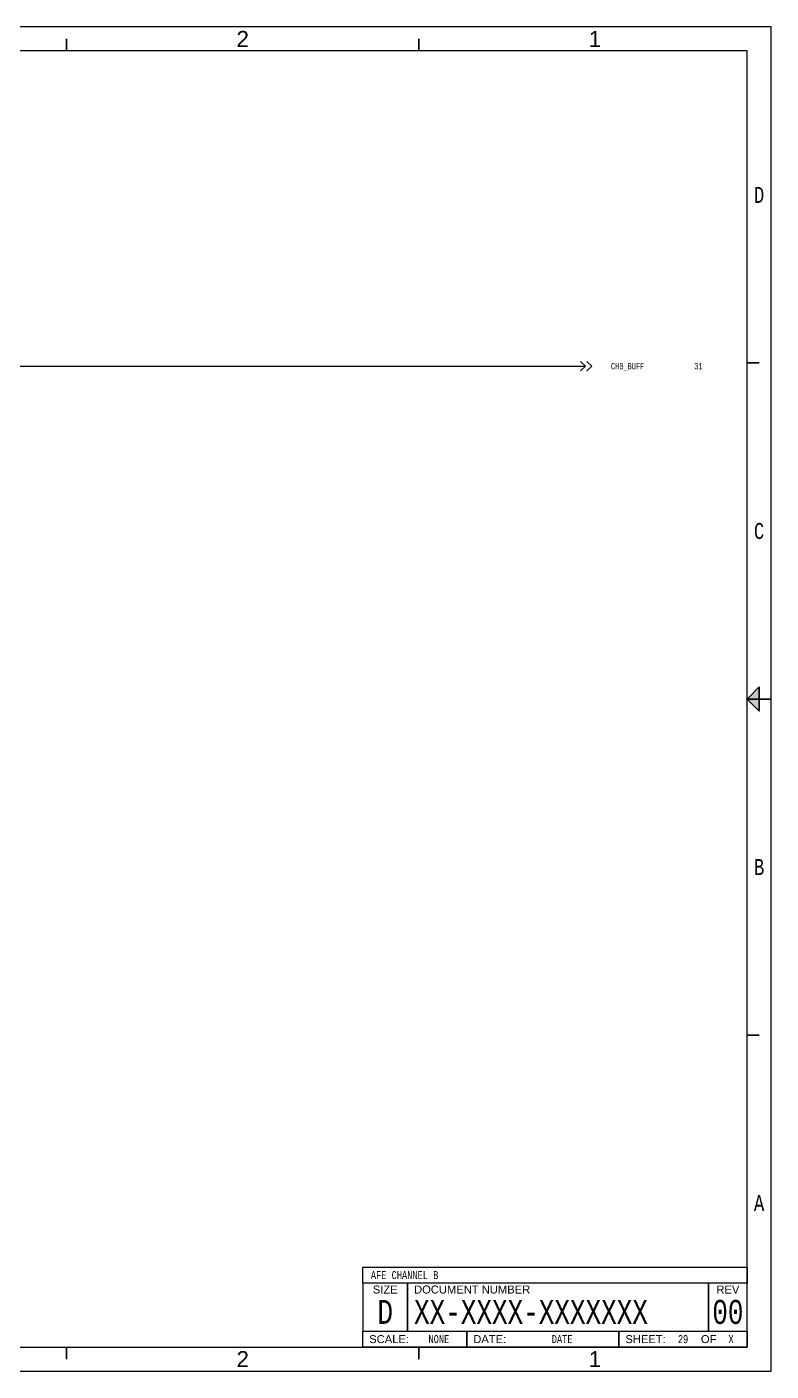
# Paper-space layout '29' of a CAD drawing. Header units: inches. Extents: x 0.2 to 16.8, y 0.2 to 10.8.
# Drawn here: x 10.94 to 16.75, y 0.25 to 10.75 of the extents above; entities that cross this region are included whole.
import ezdxf
from ezdxf.enums import TextEntityAlignment as Align

# ---------------------------------------------------------------- set-up
doc = ezdxf.new("R2010")
doc.units = ezdxf.units.IN
doc.header["$MEASUREMENT"] = 0
for name, color, linetype in [('BORDER', 13, 'Continuous'), ('COMPONENT', 14, 'Continuous'), ('SIGNAL', 84, 'Continuous'), ('TEXT', 252, 'Continuous')]:
    doc.layers.add(name, color=color, linetype=linetype)
doc.styles.add('Monotxt_75', font='monotxt.shx', dxfattribs={"width": 0.75})
doc.styles.get("Standard").update_dxf_attribs({"font": 'arial.ttf'})

# ---------------------------------------------------------------- blocks, each defined once
blk = doc.blocks.new('ANSI B Frame')
at = {"layer": 'BORDER', "lineweight": 35}
h = blk.add_hatch(color=256, dxfattribs=at)
h.dxf.hatch_style = 1
h.paths.add_polyline_path([(16.65625, 5.59375), (16.65625, 5.5), (16.5625, 5.5)])
h.paths.add_polyline_path([(16.5625, 5.5), (16.65625, 5.5), (16.65625, 5.40625)])
at = {"layer": 'BORDER'}
for points in [[(0.25, 0.25), (16.75, 0.25), (16.75, 10.75), (0.25, 10.75)], [(0.4375, 0.4375), (16.5625, 0.4375), (16.5625, 10.5625), (0.4375, 10.5625)], [(13.5625, 1.0625), (16.5625, 1.0625), (16.5625, 0.9375), (13.5625, 0.9375)], [(13.5625, 0.9375), (13.5625, 0.5625), (13.9125, 0.5625), (13.9125, 0.9375), (13.9125, 0.5625), (16.2625, 0.5625), (16.2625, 0.9375), (16.2625, 0.5625), (16.5625, 0.5625), (16.5625, 0.9375)], [(16.5625, 0.4375), (15.5625, 0.4375), (15.5625, 0.5625), (15.5625, 0.4375), (14.375, 0.4375), (14.375, 0.5625), (14.375, 0.4375), (13.5625, 0.4375), (13.5625, 0.5625), (16.5625, 0.5625)]]:
    blk.add_lwpolyline(points, close=True, dxfattribs=at)
at = {"layer": 'BORDER', "lineweight": 35}
for points in [[(11.25, 10.65625), (11.25, 10.5625)], [(14, 10.65625), (14, 10.5625)], [(16.65625, 8.125), (16.5625, 8.125)], [(16.5625, 5.5), (16.75, 5.5)], [(16.65625, 2.875), (16.5625, 2.875)], [(11.25, 0.34375), (11.25, 0.4375)], [(14, 0.34375), (14, 0.4375)]]:
    blk.add_lwpolyline(points, dxfattribs=at)
blk.add_lwpolyline([(16.5625, 5.5), (16.65625, 5.59375), (16.65625, 5.40625)], close=True, dxfattribs=at)
at = {"layer": 'BORDER', "style": 'Monotxt_75', "width": 0.75}
for s, p in [('D', (16.65625, 9.4375)), ('C', (16.65625, 6.8125)), ('B', (16.65625, 4.1875)), ('A', (16.65625, 1.5625))]:
    blk.add_text(s, height=0.125, dxfattribs=at).set_placement(p, align=Align.MIDDLE_CENTER)
at = {"layer": 'BORDER'}
for s, p in [('SIZE', (13.7375, 0.8875)), ('REV', (16.4125, 0.8875)), ('OF', (16.2625, 0.5))]:
    blk.add_text(s, height=0.0625, dxfattribs=at).set_placement(p, align=Align.MIDDLE_CENTER)
for s, p in [('DOCUMENT NUMBER', (13.9625, 0.8875)), ('SCALE:', (13.6125, 0.5)), ('DATE:', (14.425, 0.5)), ('SHEET:', (15.6125, 0.5))]:
    blk.add_text(s, height=0.0625, dxfattribs=at).set_placement(p, align=Align.MIDDLE_LEFT)
at = {"layer": 'BORDER', "flags": 8}
for tag, p in [('ZN6', (1.625, 10.65787)), ('ZN5', (4.375, 10.66009)), ('ZN4', (7.125, 10.65625)), ('ZN3', (9.875, 10.65796)), ('ZN2', (12.625, 10.65574)), ('ZN1', (15.375, 10.65574)), ('ZN6', (1.625, 0.34375)), ('ZN5', (4.375, 0.34375)), ('ZN4', (7.125, 0.34375)), ('ZN3', (9.875, 0.34375)), ('ZN2', (12.625, 0.34375)), ('ZN1', (15.375, 0.34375))]:
    blk.add_attdef(tag, text='', height=0.125, dxfattribs=at).set_placement(p, align=Align.MIDDLE_CENTER)
at = {"layer": 'TEXT', "style": 'Monotxt_75', "width": 0.75, "flags": 8}
for tag, height, p in [('DESRP', 0.0625, (13.625, 1)), ('DWG_NO', 0.1875, (13.9625, 0.7125))]:
    blk.add_attdef(tag, text='', height=height, dxfattribs=at).set_placement(p, align=Align.MIDDLE_LEFT)
for tag, height, p in [('SHTSZ', 0.1875, (13.7375, 0.7125)), ('REV', 0.1875, (16.4125, 0.7125)), ('SCALE', 0.0625, (14.15625, 0.5)), ('REVDATE', 0.0625, (15.11875, 0.5)), ('CURRSHT', 0.0625, (16.0625, 0.5)), ('LASTSHT', 0.0625, (16.4375, 0.5))]:
    blk.add_attdef(tag, text='', height=height, dxfattribs=at).set_placement(p, align=Align.MIDDLE_CENTER)
blk = doc.blocks.new('TO_CONN')
for points in [[(0, 0), (0.075, 0)], [(0.05625, 0.01875), (0.075, 0), (0.05625, -0.01875)], [(0.08125, 0.01875), (0.1, 0), (0.08125, -0.01875)]]:
    blk.add_lwpolyline(points)

psp = doc.layouts.new('29')

# ---------------------------------------------------------------- linework, layer by layer
at = {"layer": 'SIGNAL'}
psp.add_lwpolyline([(10.65, 7.8), (10.75, 7.8), (10.75, 8.1), (10.55, 8.1), (15.15, 8.1)], dxfattribs=at)

# ---------------------------------------------------------------- block references
ref = psp.add_blockref('ANSI B Frame', (0, 0))
ref.add_attrib('SHTSZ', 'D', dxfattribs={"layer": 'TEXT', "height": 0.1875, "style": 'Monotxt_75', "width": 0.75}).set_placement((13.7375, 0.7125), align=Align.MIDDLE_CENTER)
ref.add_attrib('DWG_NO', 'XX-XXXX-XXXXXXX', dxfattribs={"layer": 'TEXT', "height": 0.1875, "style": 'Monotxt_75', "width": 0.75}).set_placement((13.9625, 0.7125), align=Align.MIDDLE_LEFT)
ref.add_attrib('REV', '00', dxfattribs={"layer": 'TEXT', "height": 0.1875, "style": 'Monotxt_75', "width": 0.75}).set_placement((16.4125, 0.7125), align=Align.MIDDLE_CENTER)
ref.add_attrib('SCALE', 'NONE', dxfattribs={"layer": 'TEXT', "height": 0.0625, "style": 'Monotxt_75', "width": 0.75}).set_placement((14.1562, 0.5), align=Align.MIDDLE_CENTER)
ref.add_attrib('REVDATE', 'DATE', dxfattribs={"layer": 'TEXT', "height": 0.0625, "style": 'Monotxt_75', "width": 0.75}).set_placement((15.1188, 0.5), align=Align.MIDDLE_CENTER)
ref.add_attrib('CURRSHT', '29', dxfattribs={"layer": 'TEXT', "height": 0.0625, "style": 'Monotxt_75', "width": 0.75}).set_placement((16.0625, 0.5), align=Align.MIDDLE_CENTER)
ref.add_attrib('LASTSHT', 'X', dxfattribs={"layer": 'TEXT', "height": 0.0625, "style": 'Monotxt_75', "width": 0.75}).set_placement((16.4375, 0.5), align=Align.MIDDLE_CENTER)
ref.add_attrib('DESRP', 'AFE CHANNEL B', dxfattribs={"layer": 'TEXT', "height": 0.0625, "style": 'Monotxt_75', "width": 0.75}).set_placement((13.625, 1), align=Align.MIDDLE_LEFT)
ref.add_attrib('ZN1', '1', dxfattribs={"layer": 'BORDER', "height": 0.125}).set_placement((15.375, 0.3438), align=Align.MIDDLE_CENTER)
ref.add_attrib('ZN1', '1', dxfattribs={"layer": 'BORDER', "height": 0.125}).set_placement((15.375, 10.6557), align=Align.MIDDLE_CENTER)
ref.add_attrib('ZN2', '2', dxfattribs={"layer": 'BORDER', "height": 0.125}).set_placement((12.625, 0.3438), align=Align.MIDDLE_CENTER)
ref.add_attrib('ZN2', '2', dxfattribs={"layer": 'BORDER', "height": 0.125}).set_placement((12.625, 10.6557), align=Align.MIDDLE_CENTER)
at = {"layer": 'COMPONENT', "xscale": 2, "yscale": 2, "zscale": 2}
psp.add_blockref('TO_CONN', (15.15, 8.1), dxfattribs=at)

# ---------------------------------------------------------------- texts
at = {"layer": 'TEXT', "style": 'Monotxt_75', "width": 0.75}
for s, p in [('CHB_BUFF', (15.5, 8.1)), ('31', (16.15, 8.1))]:
    psp.add_text(s, height=0.05, dxfattribs=at).set_placement(p, align=Align.MIDDLE_LEFT)

doc.saveas('drawing.dxf')
